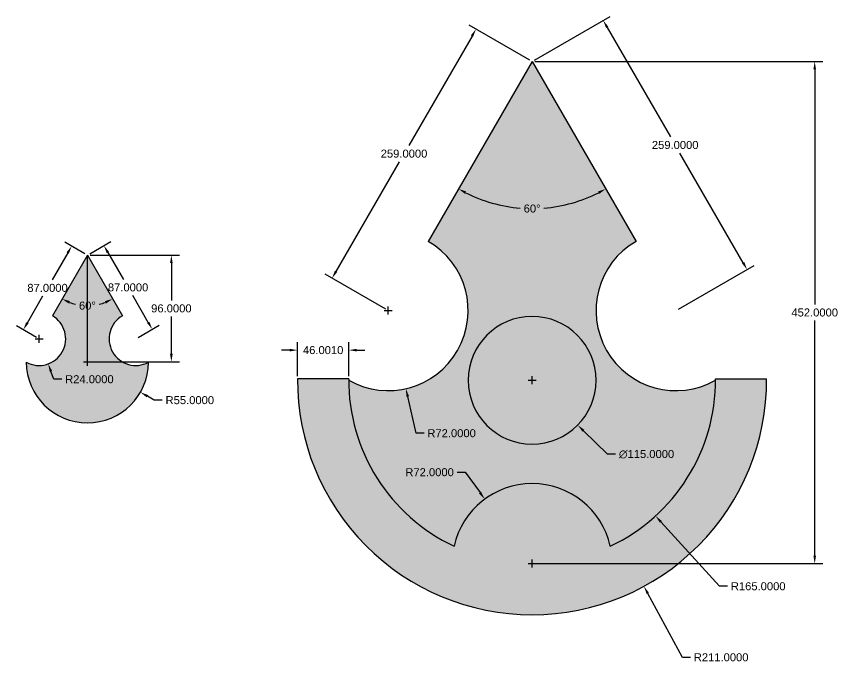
# Model space of a CAD drawing. Header units: millimetres. Extents: x 497 to 3755, y 284 to 866.
# Drawn here: x 497 to 1236, y 284 to 866 of the extents above; entities that cross this region are included whole.
import ezdxf

# ---------------------------------------------------------------- set-up
doc = ezdxf.new("R2010")
doc.units = ezdxf.units.MM
doc.styles.get("Standard").update_dxf_attribs({"font": 'arial_0.ttf'})
doc.dimstyles.get("Standard").update_dxf_attribs({"dimscale": 40, "dimtxt": 0.18, "dimasz": 0.18, "dimexe": 0.18, "dimexo": 0.0625, "dimgap": 0.09, "dimtad": 0, "dimtih": 1, "dimtoh": 1, "dimdec": 4, "dimzin": 0, "dimdsep": 46, "dimtxsty": 'Standard', "dimcen": 0.09, "dimadec": 0, "dimazin": 0, "dimtfac": 1, "dimtdec": 4, "dimtofl": 0, "dimtmove": 0, "dimatfit": 3, "dimfxl": 1, "dimtolj": 1, "dimtzin": 0, "dimarcsym": 0})

# ---------------------------------------------------------------- blocks, each defined once
blk = doc.blocks.new('*D8')
at = {"color": 0, "lineweight": -2, "transparency": 16777216}
for start, end in [(249.07302, 256.42645), (283.57355, 290.92698)]:
    blk.add_arc((560.74, 651), 45.52, start, end, dxfattribs=at)
at = {"color": 0, "transparency": 16777216}
for points in [[(543.96, 607.4), (545, 609.57), (537.98, 611.58)], [(576.48, 609.57), (577.51, 607.4), (583.49, 611.58)]]:
    blk.add_solid(points, dxfattribs=at)
at = {"layer": 'Defpoints', "color": 0, "transparency": 16777216}
for p in [(560.74, 651), (560.74, 651), (552.83, 606.18), (529.24, 596.44), (592.24, 596.44)]:
    blk.add_point(p, dxfattribs=at)
at = {"color": 0, "transparency": 16777216, "insert": (560.74, 605.48), "char_height": 7.2, "attachment_point": 5}
blk.add_mtext('\\A1;60°', dxfattribs=at)
blk = doc.blocks.new('*D9')
at = {"color": 0, "lineweight": -2, "transparency": 16777216}
for p, q in [((562.9, 652.25), (581.81, 663.17)), ((579.18, 653.33), (593.13, 629.17)), ((615.48, 590.46), (601.53, 614.62)), ((606.4, 576.91), (625.31, 587.82))]:
    blk.add_line(p, q, dxfattribs=at)
at = {"color": 0, "transparency": 16777216}
for points in [[(580.22, 653.93), (578.14, 652.73), (575.58, 659.57)], [(616.52, 591.06), (614.44, 589.86), (619.08, 584.22)]]:
    blk.add_solid(points, dxfattribs=at)
at = {"layer": 'Defpoints', "color": 0, "transparency": 16777216}
for p in [(560.74, 651), (619.08, 584.22), (604.24, 575.66)]:
    blk.add_point(p, dxfattribs=at)
at = {"color": 0, "transparency": 16777216, "insert": (597.33, 621.9), "char_height": 7.2, "attachment_point": 5}
blk.add_mtext('\\A1;87.0000', dxfattribs=at)
blk = doc.blocks.new('*D10')
at = {"color": 0, "lineweight": -2, "transparency": 16777216}
for p, q in [((558.57, 652.25), (540.38, 662.75)), ((543.02, 652.92), (529.07, 628.76)), ((506.72, 590.04), (520.67, 614.2)), ((515.07, 576.91), (496.88, 587.41))]:
    blk.add_line(p, q, dxfattribs=at)
at = {"color": 0, "transparency": 16777216}
for points in [[(541.98, 653.52), (544.06, 652.32), (546.62, 659.15)], [(505.68, 590.64), (507.76, 589.44), (503.12, 583.81)]]:
    blk.add_solid(points, dxfattribs=at)
at = {"layer": 'Defpoints', "color": 0, "transparency": 16777216}
for p in [(560.74, 651), (503.12, 583.81), (517.24, 575.66)]:
    blk.add_point(p, dxfattribs=at)
at = {"color": 0, "transparency": 16777216, "insert": (524.87, 621.48), "char_height": 7.2, "attachment_point": 5}
blk.add_mtext('\\A1;87.0000', dxfattribs=at)
blk = doc.blocks.new('*D11')
at = {"color": 0, "lineweight": -2, "transparency": 16777216}
for p, q in [((563.24, 651), (643.48, 651)), ((636.28, 643.8), (636.28, 610.28)), ((636.28, 562.2), (636.28, 595.72)), ((563.24, 555), (643.48, 555))]:
    blk.add_line(p, q, dxfattribs=at)
at = {"color": 0, "transparency": 16777216}
for points in [[(635.08, 643.8), (637.48, 643.8), (636.28, 651)], [(635.08, 562.2), (637.48, 562.2), (636.28, 555)]]:
    blk.add_solid(points, dxfattribs=at)
at = {"layer": 'Defpoints', "color": 0, "transparency": 16777216}
for p in [(560.74, 651), (560.74, 555), (636.28, 555)]:
    blk.add_point(p, dxfattribs=at)
at = {"color": 0, "transparency": 16777216, "insert": (636.28, 603), "char_height": 7.2, "attachment_point": 5}
blk.add_mtext('\\A1;96.0000', dxfattribs=at)
blk = doc.blocks.new('*D12')
at = {"color": 0, "lineweight": -2, "transparency": 16777216}
for p, q in [((517.24, 572.06), (517.24, 579.26)), ((513.64, 575.66), (520.84, 575.66)), ((530.54, 539.24), (527.94, 546.35)), ((537.74, 539.24), (530.54, 539.24))]:
    blk.add_line(p, q, dxfattribs=at)
at = {"color": 0, "transparency": 16777216}
blk.add_solid([(529.07, 546.76), (526.81, 545.94), (525.47, 553.11)], dxfattribs=at)
at = {"layer": 'Defpoints', "color": 0, "transparency": 16777216}
for p in [(517.24, 575.66), (525.47, 553.11)]:
    blk.add_point(p, dxfattribs=at)
at = {"color": 0, "transparency": 16777216, "insert": (562.52, 539.24), "char_height": 7.2, "attachment_point": 5}
blk.add_mtext('\\A1;R24.0000', dxfattribs=at)
blk = doc.blocks.new('*D13')
at = {"color": 0, "lineweight": -2, "transparency": 16777216}
for p, q in [((557.14, 555), (564.34, 555)), ((560.74, 551.4), (560.74, 558.6)), ((620.9, 520.41), (614.66, 524)), ((628.1, 520.41), (620.9, 520.41))]:
    blk.add_line(p, q, dxfattribs=at)
at = {"color": 0, "transparency": 16777216}
blk.add_solid([(615.26, 525.04), (614.06, 522.96), (608.42, 527.59)], dxfattribs=at)
at = {"layer": 'Defpoints', "color": 0, "transparency": 16777216}
for p in [(560.74, 555), (608.42, 527.59)]:
    blk.add_point(p, dxfattribs=at)
at = {"color": 0, "transparency": 16777216, "insert": (652.88, 520.41), "char_height": 7.2, "attachment_point": 5}
blk.add_mtext('\\A1;R55.0000', dxfattribs=at)
blk = doc.blocks.new('*D25')
at = {"color": 0, "lineweight": -2, "transparency": 16777216}
for p, q in [((962.99, 826.56), (1031.02, 865.84)), ((1028.39, 856), (1085.34, 757.36)), ((1150.69, 644.17), (1093.74, 742.81)), ((1092.49, 602.26), (1160.52, 641.54))]:
    blk.add_line(p, q, dxfattribs=at)
at = {"color": 0, "transparency": 16777216}
for points in [[(1029.43, 856.6), (1027.35, 855.4), (1024.79, 862.24)], [(1151.73, 644.77), (1149.65, 643.57), (1154.29, 637.94)]]:
    blk.add_solid(points, dxfattribs=at)
at = {"layer": 'Defpoints', "color": 0, "transparency": 16777216}
for p in [(960.82, 825.31), (1154.29, 637.94), (1090.32, 601.01)]:
    blk.add_point(p, dxfattribs=at)
at = {"color": 0, "transparency": 16777216, "insert": (1089.54, 750.09), "char_height": 7.2, "attachment_point": 5}
blk.add_mtext('\\A1;259.0000', dxfattribs=at)
blk = doc.blocks.new('*D26')
at = {"color": 0, "lineweight": -2, "transparency": 16777216}
for p, q in [((958.66, 826.56), (904.12, 858.05)), ((906.75, 848.21), (849.8, 749.57)), ((784.45, 636.38), (841.4, 735.02)), ((829.16, 602.26), (774.62, 633.75))]:
    blk.add_line(p, q, dxfattribs=at)
at = {"color": 0, "transparency": 16777216}
for points in [[(905.71, 848.81), (907.79, 847.61), (910.35, 854.45)], [(783.41, 636.98), (785.49, 635.78), (780.85, 630.15)]]:
    blk.add_solid(points, dxfattribs=at)
at = {"layer": 'Defpoints', "color": 0, "transparency": 16777216}
for p in [(960.82, 825.31), (780.85, 630.15), (831.32, 601.01)]:
    blk.add_point(p, dxfattribs=at)
at = {"color": 0, "transparency": 16777216, "insert": (845.6, 742.3), "char_height": 7.2, "attachment_point": 5}
blk.add_mtext('\\A1;259.0000', dxfattribs=at)
blk = doc.blocks.new('*D27')
at = {"color": 0, "lineweight": -2, "transparency": 16777216}
for p, q in [((963.32, 825.31), (1222.26, 825.31)), ((1215.06, 818.11), (1215.06, 606.59)), ((1215.06, 380.51), (1215.06, 592.03)), ((963.32, 373.31), (1222.26, 373.31))]:
    blk.add_line(p, q, dxfattribs=at)
at = {"color": 0, "transparency": 16777216}
for points in [[(1213.86, 818.11), (1216.26, 818.11), (1215.06, 825.31)], [(1213.86, 380.51), (1216.26, 380.51), (1215.06, 373.31)]]:
    blk.add_solid(points, dxfattribs=at)
at = {"layer": 'Defpoints', "color": 0, "transparency": 16777216}
for p in [(960.82, 825.31), (960.82, 373.31), (1215.06, 373.31)]:
    blk.add_point(p, dxfattribs=at)
at = {"color": 0, "transparency": 16777216, "insert": (1215.06, 599.31), "char_height": 7.2, "attachment_point": 5}
blk.add_mtext('\\A1;452.0000', dxfattribs=at)
blk = doc.blocks.new('*D28')
at = {"color": 0, "lineweight": -2, "transparency": 16777216}
for p, q in [((827.72, 601.01), (834.92, 601.01)), ((831.32, 597.41), (831.32, 604.61)), ((856.41, 490.65), (848.88, 523.78)), ((863.61, 490.65), (856.41, 490.65))]:
    blk.add_line(p, q, dxfattribs=at)
at = {"color": 0, "transparency": 16777216}
blk.add_solid([(850.05, 524.05), (847.71, 523.51), (847.29, 530.8)], dxfattribs=at)
at = {"layer": 'Defpoints', "color": 0, "transparency": 16777216}
for p in [(831.32, 601.01), (847.29, 530.8)]:
    blk.add_point(p, dxfattribs=at)
at = {"color": 0, "transparency": 16777216, "insert": (888.39, 490.65), "char_height": 7.2, "attachment_point": 5}
blk.add_mtext('\\A1;R72.0000', dxfattribs=at)
blk = doc.blocks.new('*D29')
at = {"color": 0, "lineweight": -2, "transparency": 16777216}
for p, q in [((893.37, 455.54), (900.57, 455.54)), ((900.57, 455.54), (914.01, 437.19)), ((960.82, 369.71), (960.82, 376.91)), ((957.22, 373.31), (964.42, 373.31))]:
    blk.add_line(p, q, dxfattribs=at)
at = {"color": 0, "transparency": 16777216}
blk.add_solid([(914.98, 437.9), (913.04, 436.48), (918.27, 431.38)], dxfattribs=at)
at = {"layer": 'Defpoints', "color": 0, "transparency": 16777216}
for p in [(918.27, 431.38), (960.82, 373.31)]:
    blk.add_point(p, dxfattribs=at)
at = {"color": 0, "transparency": 16777216, "insert": (868.59, 455.54), "char_height": 7.2, "attachment_point": 5}
blk.add_mtext('\\A1;R72.0000', dxfattribs=at)
blk = doc.blocks.new('*D30')
at = {"color": 0, "lineweight": -2, "transparency": 16777216}
for p, q in [((960.82, 534.71), (960.82, 541.91)), ((957.22, 538.31), (964.42, 538.31)), ((1028.53, 471.74), (1006.96, 492.95)), ((1035.73, 471.74), (1028.53, 471.74))]:
    blk.add_line(p, q, dxfattribs=at)
at = {"color": 0, "transparency": 16777216}
blk.add_solid([(1007.8, 493.8), (1006.12, 492.09), (1001.83, 498)], dxfattribs=at)
at = {"layer": 'Defpoints', "color": 0, "transparency": 16777216}
for p in [(919.82, 578.62), (1001.83, 498)]:
    blk.add_point(p, dxfattribs=at)
at = {"color": 0, "transparency": 16777216, "insert": (1063.77, 471.74), "char_height": 7.2, "attachment_point": 5}
blk.add_mtext('\\A1;∅115.0000', dxfattribs=at)
blk = doc.blocks.new('*D31')
at = {"color": 0, "lineweight": -2, "transparency": 16777216}
for p, q in [((960.82, 534.71), (960.82, 541.91)), ((957.22, 538.31), (964.42, 538.31)), ((1096.11, 288.96), (1064.88, 346.52)), ((1103.31, 288.96), (1096.11, 288.96))]:
    blk.add_line(p, q, dxfattribs=at)
at = {"color": 0, "transparency": 16777216}
blk.add_solid([(1065.93, 347.09), (1063.83, 345.95), (1061.45, 352.85)], dxfattribs=at)
at = {"layer": 'Defpoints', "color": 0, "transparency": 16777216}
for p in [(960.82, 538.31), (1061.45, 352.85)]:
    blk.add_point(p, dxfattribs=at)
at = {"color": 0, "transparency": 16777216, "insert": (1130.88, 288.96), "char_height": 7.2, "attachment_point": 5}
blk.add_mtext('\\A1;R211.0000', dxfattribs=at)
blk = doc.blocks.new('*D32')
at = {"color": 0, "lineweight": -2, "transparency": 16777216}
for p, q in [((960.82, 534.71), (960.82, 541.91)), ((957.22, 538.31), (964.42, 538.31)), ((1129.45, 352.89), (1076.68, 410.91)), ((1136.65, 352.89), (1129.45, 352.89))]:
    blk.add_line(p, q, dxfattribs=at)
at = {"color": 0, "transparency": 16777216}
blk.add_solid([(1077.57, 411.72), (1075.79, 410.11), (1071.84, 416.24)], dxfattribs=at)
at = {"layer": 'Defpoints', "color": 0, "transparency": 16777216}
for p in [(960.82, 538.31), (1071.84, 416.24)]:
    blk.add_point(p, dxfattribs=at)
at = {"color": 0, "transparency": 16777216, "insert": (1164.22, 352.89), "char_height": 7.2, "attachment_point": 5}
blk.add_mtext('\\A1;R165.0000', dxfattribs=at)
blk = doc.blocks.new('*D33')
at = {"color": 0, "lineweight": -2, "transparency": 16777216}
for p, q in [((749.83, 542.03), (749.83, 572.66)), ((795.83, 542.03), (795.83, 572.66)), ((742.63, 565.46), (735.43, 565.46)), ((803.03, 565.46), (810.23, 565.46))]:
    blk.add_line(p, q, dxfattribs=at)
at = {"color": 0, "transparency": 16777216}
for points in [[(742.63, 566.66), (742.63, 564.26), (749.83, 565.46)], [(803.03, 566.66), (803.03, 564.26), (795.83, 565.46)]]:
    blk.add_solid(points, dxfattribs=at)
at = {"layer": 'Defpoints', "color": 0, "transparency": 16777216}
for p in [(749.83, 565.46), (749.83, 539.53), (795.83, 539.53)]:
    blk.add_point(p, dxfattribs=at)
at = {"color": 0, "transparency": 16777216, "insert": (772.83, 565.46), "char_height": 7.2, "attachment_point": 5}
blk.add_mtext('\\A1;46.0010', dxfattribs=at)
blk = doc.blocks.new('*D34')
at = {"color": 0, "lineweight": -2, "transparency": 16777216}
for start, end in [(243.11533, 265.37355), (274.62645, 296.88467)]:
    blk.add_arc((960.82, 825.31), 132.44, start, end, dxfattribs=at)
at = {"color": 0, "transparency": 16777216}
for points in [[(900.37, 706.13), (901.51, 708.24), (894.61, 710.62)], [(1020.14, 708.24), (1021.28, 706.13), (1027.04, 710.62)]]:
    blk.add_solid(points, dxfattribs=at)
at = {"layer": 'Defpoints', "color": 0, "transparency": 16777216}
for p in [(960.82, 825.31), (960.82, 825.31), (937.83, 694.89), (867.32, 663.36), (1054.32, 663.36)]:
    blk.add_point(p, dxfattribs=at)
at = {"color": 0, "transparency": 16777216, "insert": (960.82, 692.87), "char_height": 7.2, "attachment_point": 5}
blk.add_mtext('\\A1;60°', dxfattribs=at)

msp = doc.modelspace()

# ---------------------------------------------------------------- hatches: boundary and pattern name
h = msp.add_hatch(color=256)
h.dxf.hatch_style = 1
h.set_gradient(color1=(255, 191, 0), color2=(19, 155, 72), tint=1, name='SPHERICAL')
h.paths.add_polyline_path([(960.82374, 825.3091), (867.32374, 663.36235, -0.996007713), (795.82375, 538.36867, 0.290603303), (890.55836, 389.01819, -0.351163904), (960.82374, 445.3091, -0.351163904), (1031.08913, 389.01819, 0.290603303), (1125.82373, 538.36867, -0.996007713), (1054.32374, 663.36235)])
h.paths.add_polyline_path([(960.82374, 595.8091, -1), (960.82374, 480.8091, -1)], flags=16)
h = msp.add_hatch(color=256)
h.dxf.hatch_style = 1
h.set_gradient(color1=(39, 118, 187), tint=1, name='SPHERICAL')
h.paths.add_polyline_path([(560.73706, 651), (529.23706, 596.4404, -0.988088015), (505.73859, 554.58958, 0.992565445), (615.73553, 554.58958, -0.988088015), (592.23706, 596.4404)])
h = msp.add_hatch(color=256)
h.dxf.hatch_style = 1
h.set_gradient(color1=(169, 83, 160), tint=1, name='SPHERICAL')
h.paths.add_polyline_path([(960.82374, 595.8091, 1), (960.82374, 480.8091, 1)])
at = {"true_color": 0x7aafdf}
h = msp.add_hatch(color=143, dxfattribs=at)
h.dxf.hatch_style = 1
h.paths.add_polyline_path([(960.82374, 445.3091, 0.351163904), (890.55836, 389.01819, -0.292510055), (795.82825, 539.52852), (749.82727, 539.52852, 0.415907289), (960.82374, 327.3091, 0.415907289), (1171.82022, 539.52852), (1125.81924, 539.52852, -0.292510055), (1031.08913, 389.01819, 0.351163904)])

# ---------------------------------------------------------------- linework, layer by layer
for p, q in [((960.82374, 825.3091), (867.32374, 663.36235)), ((960.82374, 825.3091), (1054.32374, 663.36235)), ((560.73706, 651), (529.23706, 596.4404)), ((560.73706, 555), (560.73706, 651)), ((560.73706, 651), (592.23706, 596.4404)), ((795.82825, 539.52852), (749.82825, 539.52852)), ((1125.81924, 539.52852), (1171.81924, 539.52852))]:
    msp.add_line(p, q)
for centre, radius, start, end in [((831.32374, 601.00852), 72, 240.45839683, 60), ((1090.32374, 601.00852), 72, 120, 299.54160317), ((517.23706, 575.65579), 24, 241.37317517, 60), ((604.23706, 575.65579), 24, 120, 298.62682483), ((960.82374, 538.3091), 57.5, 90, 270), ((960.82374, 538.3091), 57.5, 270, 90), ((560.73706, 555), 55, 180.42755599, 359.57244401), ((960.82374, 538.3091), 211, 179.66887158, 270), ((960.82374, 538.3091), 165, 179.5765555, 244.79547032), ((960.82374, 538.3091), 211, 270, 0.33112842), ((960.82374, 538.3091), 165, 295.20452968, 0.4234445), ((960.82374, 373.3091), 72, 90, 167.39773516), ((960.82374, 373.3091), 72, 12.60226484, 90)]:
    msp.add_arc(centre, radius, start, end)

# ---------------------------------------------------------------- dimensions: what is measured, and where the dimension line sits
at = {"color": 5}
for p1, p2, distance, picture, middle in [((960.82374, 825.3091), (1090.32374, 601.00852), 73.85722, '*D25', (1089.53597, 750.08742)), ((960.82374, 825.3091), (831.32374, 601.00852), -58.27872, '*D26', (845.60289, 742.29817)), ((560.73706, 651), (517.23706, 575.65579), -16.30364, '*D10', (524.86769, 621.47972)), ((560.73706, 651), (604.23706, 575.65579), 17.13673, '*D9', (597.32791, 621.89626))]:
    dim = msp.add_aligned_dim(p1=p1, p2=p2, distance=distance, dimstyle='Standard', dxfattribs=at)
    dim.commit()
    dim.dimension.update_dxf_attribs({"geometry": picture, "text_midpoint": middle})
for base, line1, line2, picture, middle in [((937.82655, 694.88557), ((960.82374, 825.3091), (1054.32374, 663.36235)), ((960.82374, 825.3091), (867.32374, 663.36235)), '*D34', (960.82374, 692.87358)), ((552.83342, 606.17623), ((560.73706, 651), (592.23706, 596.4404)), ((560.73706, 651), (529.23706, 596.4404)), '*D8', (560.73706, 605.48475))]:
    dim = msp.add_angular_dim_2l(base=base, line1=line1, line2=line2, dimstyle='Standard', dxfattribs=at)
    dim.commit()
    dim.dimension.update_dxf_attribs({"geometry": picture, "text_midpoint": middle})
for base, p1, p2, picture, middle in [((1215.05543, 373.3091), (960.82374, 825.3091), (960.82374, 373.3091), '*D27', (1215.05543, 599.3091)), ((636.27828, 555), (560.73706, 651), (560.73706, 555), '*D11', (636.27828, 603))]:
    dim = msp.add_linear_dim(base=base, p1=p1, p2=p2, angle=90, dimstyle='Standard', dxfattribs=at)
    dim.commit()
    dim.dimension.update_dxf_attribs({"geometry": picture, "text_midpoint": middle})
for center, mpoint, picture, middle in [((831.32374, 601.00852), (847.28532, 530.80006), '*D28', (888.38771, 490.65314)), ((517.23706, 575.65579), (525.4717, 553.1127), '*D12', (562.51617, 539.23501)), ((960.82374, 538.3091), (1061.4464, 352.8473), '*D31', (1130.88071, 288.96007)), ((960.82374, 538.3091), (1071.83737, 416.23956), '*D32', (1164.22188, 352.88957)), ((960.82374, 373.3091), (918.26564, 431.38499), '*D29', (868.59189, 455.53693))]:
    dim = msp.add_radius_dim(center=center, mpoint=mpoint, dimstyle='Standard', dxfattribs=at)
    dim.commit()
    dim.dimension.update_dxf_attribs({"geometry": picture, "text_midpoint": middle, "dimtype": 164})
dim = msp.add_diameter_dim_2p(p1=(919.82237, 578.6221), p2=(1001.82511, 497.99611), dimstyle='Standard', dxfattribs=at)
dim.commit()
dim.dimension.update_dxf_attribs({"geometry": '*D30', "text_midpoint": (1063.76874, 471.74441), "dimtype": 163})
dim = msp.add_linear_dim(base=(749.82727, 565.4623), p1=(795.82825, 539.52852), p2=(749.82727, 539.52852), dimstyle='Standard', dxfattribs=at)
dim.commit()
dim.dimension.update_dxf_attribs({"geometry": '*D33', "text_midpoint": (772.82776, 565.4623)})
dim = msp.add_radius_dim(center=(560.73706, 555), mpoint=(608.41819, 527.58632), dimstyle='Standard', dxfattribs=at)
dim.commit()
dim.dimension.update_dxf_attribs({"geometry": '*D13', "text_midpoint": (652.87715, 520.40892)})

doc.saveas('drawing.dxf')
